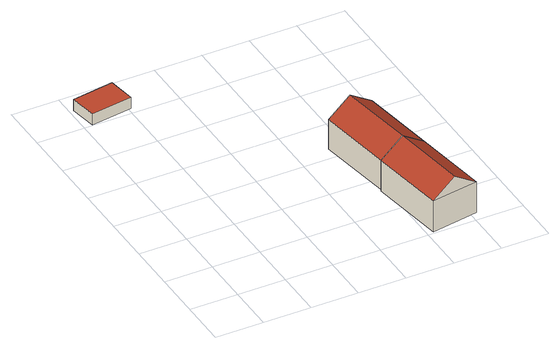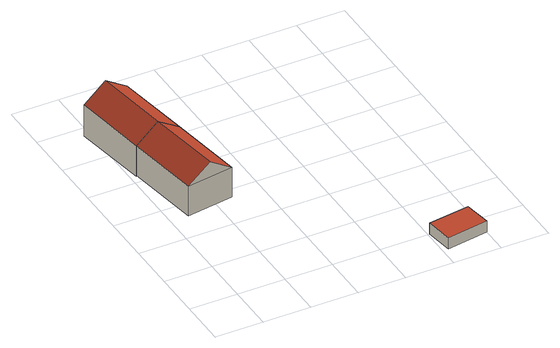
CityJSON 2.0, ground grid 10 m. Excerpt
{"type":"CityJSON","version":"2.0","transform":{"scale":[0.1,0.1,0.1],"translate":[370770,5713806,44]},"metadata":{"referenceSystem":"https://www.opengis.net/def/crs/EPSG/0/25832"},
"CityObjects":{
"building1":{"type":"Building","attributes":{"Geometrietyp2DReferenz":"3000","Gemeindeschluessel":"05513000","function":"31001_2463","roofType":"1000","measuredHeight":2.49},"address":[{"country":"Germany","locality":"Gelsenkirchen","thoroughfareNumber":"3","thoroughfareName":"Neuer Weg"}],"geometry":[{"type":"Solid","lod":"2","boundaries":[[[[0,1,2,3]],[[4,5,1,0]],[[6,7,5,4]],[[3,2,7,6]],[[4,0,3,6]],[[1,5,7,2]]]],"semantics":{"surfaces":[{"type":"WallSurface"},{"type":"RoofSurface"},{"type":"GroundSurface"}],"values":[[0,0,0,0,1,2]]}}]},
"building2":{"type":"Building","attributes":{"Geometrietyp2DReferenz":"3000","Gemeindeschluessel":"05513000","function":"31001_1010","roofType":"3100","measuredHeight":10.34,"storeysAboveGround":2},"address":[{"country":"Germany","locality":"Gelsenkirchen","thoroughfareNumber":"8","thoroughfareName":"Neuer Weg"}],"geometry":[{"type":"Solid","lod":"2","boundaries":[[[[8,9,10]],[[10,9,11,12]],[[13,11,9,8]],[[14,15,16,17]],[[12,14,17,10]],[[13,15,14,12]],[[8,16,15,13]],[[10,17,16,8]],[[12,11,13]]]],"semantics":{"surfaces":[{"type":"WallSurface"},{"type":"RoofSurface"},{"type":"GroundSurface"}],"values":[[0,1,1,2,0,0,0,0,0]]}}]},
"building3":{"type":"Building","attributes":{"Geometrietyp2DReferenz":"3000","Gemeindeschluessel":"05513000","function":"31001_1010","roofType":"3100","measuredHeight":10.02,"storeysAboveGround":2},"address":[{"country":"Germany","locality":"Gelsenkirchen","thoroughfareNumber":"6","thoroughfareName":"Neuer Weg"}],"geometry":[{"type":"Solid","lod":"2","boundaries":[[[[10,18,19,20]],[[8,21,18,10]],[[22,23,21,8]],[[20,19,23,22]],[[10,9,8]],[[22,24,20]],[[20,24,9,10]],[[8,9,24,22]],[[18,21,23,19]]]],"semantics":{"surfaces":[{"type":"WallSurface"},{"type":"RoofSurface"},{"type":"GroundSurface"}],"values":[[0,0,0,0,0,0,1,1,2]]}}]}
},
"vertices":[
[101,606,35],[101,606,10],[92,664,10],[92,664,35],[13,594,35],[13,594,10],[4,651,35],[4,651,10],
[389,165,73],[439,173,107],[488,181,73],[463,13,107],[513,21,73],[414,5,73],[513,21,3],[414,5,3],[389,165,3],[488,181,3],
[488,181,6],[464,340,6],[464,340,73],[389,165,6],[365,325,73],[365,325,6],[414,333,107]
]}
